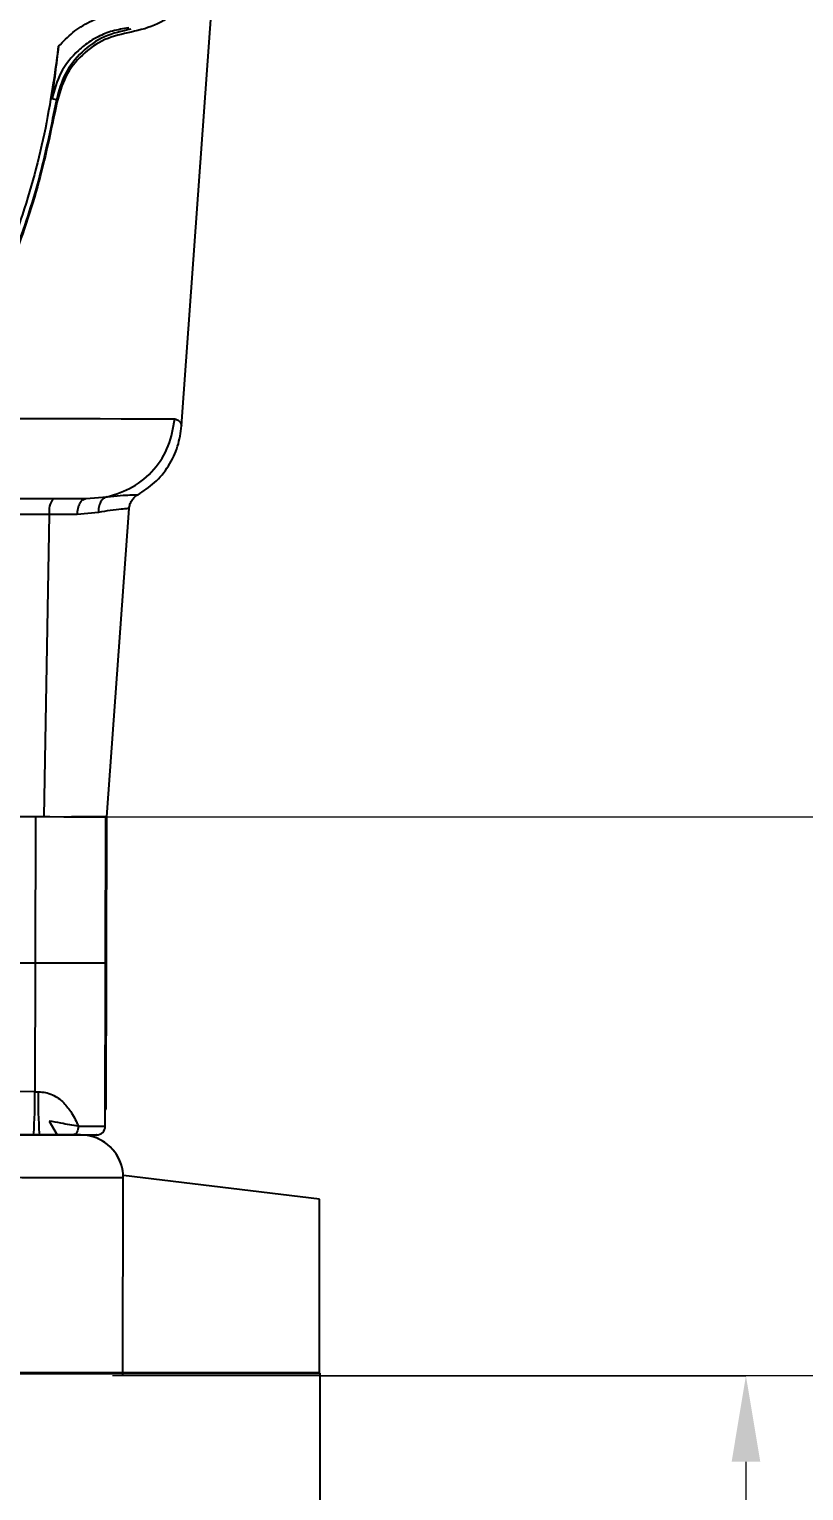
# Model space of a CAD drawing. Header units: millimetres. Extents: x 2223 to 4172, y 741 to 2119.
# Drawn here: x 2929.3 to 3019.4, y 1674.3 to 1844.3 of the extents above; entities that cross this region are included whole.
import ezdxf

# ---------------------------------------------------------------- set-up
doc = ezdxf.new("R2010")
doc.units = ezdxf.units.MM
doc.layers.add('AM_5', color=3, linetype='Continuous', lineweight=25)
doc.layers.add('粗实线', color=7, linetype='Continuous', lineweight=40)
doc.styles.add('SLDTEXTSTYLE1', font='txt.shx', dxfattribs={"width": 0.7, "bigfont": 'gbcbig.shx'})
doc.dimstyles.new('SLDDIMSTYLE12$0', dxfattribs={"dimtxt": 12, "dimasz": 10, "dimexe": 0, "dimexo": 0.0625, "dimgap": 0.875, "dimtad": 1, "dimdec": 1, "dimlfac": 1.8, "dimrnd": 1e-09, "dimzin": 12, "dimdsep": 46, "dimtxsty": 'SLDTEXTSTYLE1', "dimcen": 0.09, "dimdle": 8.16, "dimclrd": 3, "dimclre": 3, "dimadec": 0, "dimazin": 3, "dimtfac": 1, "dimtdec": 1, "dimtofl": 0, "dimtmove": 0, "dimatfit": 3, "dimfxl": 0, "dimfrac": 2, "dimtolj": 1, "dimlwd": 5, "dimlwe": 5, "dimarcsym": 0})

# ---------------------------------------------------------------- blocks, each defined once
blk = doc.blocks.new('*D44')
at = {"layer": 'AM_5', "color": 3, "lineweight": 5, "transparency": 16777216}
blk.add_line((2891.34, 2051.44), (3075.23, 2051.44), dxfattribs=at)
at = {"layer": 'AM_5', "color": 3, "linetype": 'Continuous', "lineweight": 5, "transparency": 16777216}
for p, q in [((3075.23, 2041.44), (3075.23, 1762.7)), ((2938.41, 1752.7), (3075.23, 1752.7))]:
    blk.add_line(p, q, dxfattribs=at)
at = {"layer": 'AM_5', "color": 3, "transparency": 16777216}
for points in [[(3073.57, 2041.44), (3076.9, 2041.44), (3075.23, 2051.44)], [(3073.57, 1762.7), (3076.9, 1762.7), (3075.23, 1752.7)]]:
    blk.add_solid(points, dxfattribs=at)
at = {"layer": 'Defpoints', "color": 0, "transparency": 16777216}
for p in [(2891.28, 2051.44), (2938.35, 1752.7), (3075.23, 1752.7)]:
    blk.add_point(p, dxfattribs=at)
at = {"layer": 'AM_5', "color": 0, "transparency": 16777216, "insert": (3068.36, 1902.07), "char_height": 12, "attachment_point": 5, "rotation": 90, "style": 'SLDTEXTSTYLE1'}
blk.add_mtext('\\A1;350', dxfattribs=at)
blk = doc.blocks.new('*D45')
at = {"layer": 'AM_5', "color": 3, "lineweight": 5, "transparency": 16777216}
blk.add_line((2938.23, 1752.7), (3074.58, 1752.7), dxfattribs=at)
at = {"layer": 'AM_5', "color": 3, "linetype": 'Continuous', "lineweight": 5, "transparency": 16777216}
for p, q in [((3074.58, 1742.7), (3074.58, 1697.7)), ((2939.01, 1687.7), (3074.58, 1687.7))]:
    blk.add_line(p, q, dxfattribs=at)
at = {"layer": 'AM_5', "color": 3, "transparency": 16777216}
for points in [[(3072.92, 1742.7), (3076.25, 1742.7), (3074.58, 1752.7)], [(3072.92, 1697.7), (3076.25, 1697.7), (3074.58, 1687.7)]]:
    blk.add_solid(points, dxfattribs=at)
at = {"layer": 'Defpoints', "color": 0, "transparency": 16777216}
for p in [(2938.17, 1752.7), (2938.95, 1687.7), (3074.58, 1687.7)]:
    blk.add_point(p, dxfattribs=at)
at = {"layer": 'AM_5', "color": 0, "transparency": 16777216, "insert": (3067.71, 1720.2), "char_height": 12, "attachment_point": 5, "rotation": 90, "style": 'SLDTEXTSTYLE1'}
blk.add_mtext('\\A1;60', dxfattribs=at)
blk = doc.blocks.new('*D40')
at = {"layer": 'AM_5', "color": 3, "lineweight": 5, "transparency": 16777216}
blk.add_line((2963.15, 1687.69), (3012.66, 1687.69), dxfattribs=at)
at = {"layer": 'AM_5', "color": 3, "linetype": 'Continuous', "lineweight": 5, "transparency": 16777216}
for p, q in [((3012.66, 1677.69), (3012.66, 1415.24)), ((2963.21, 1405.24), (3012.66, 1405.24))]:
    blk.add_line(p, q, dxfattribs=at)
at = {"layer": 'AM_5', "color": 3, "transparency": 16777216}
for points in [[(3011, 1677.69), (3014.33, 1677.69), (3012.66, 1687.69)], [(3011, 1415.24), (3014.33, 1415.24), (3012.66, 1405.24)]]:
    blk.add_solid(points, dxfattribs=at)
at = {"layer": 'Defpoints', "color": 0, "transparency": 16777216}
for p in [(2963.08, 1687.69), (2963.15, 1405.24), (3012.66, 1405.24)]:
    blk.add_point(p, dxfattribs=at)
at = {"layer": 'AM_5', "color": 0, "transparency": 16777216, "insert": (3005.79, 1546.46), "char_height": 12, "attachment_point": 5, "rotation": 90, "style": 'SLDTEXTSTYLE1'}
blk.add_mtext('\\A1;365', dxfattribs=at)

msp = doc.modelspace()

# ---------------------------------------------------------------- linework, layer by layer
at = {"color": 7, "linetype": 'Continuous', "lineweight": 25}
for p, q in [((2947.037, 1798.162), (2950.966, 1852.677)), ((2932.481, 1836.101), (2931.964, 1836.22)), ((2935.895, 1789.709), (2938.363, 1789.913)), ((2938.347, 1752.703), (2940.931, 1788.561)), ((2931.647, 1787.857), (2931.012, 1752.719)), ((2937.356, 1788.096), (2934.894, 1787.85)), ((2919.277, 1752.744), (2930.027, 1752.721)), ((2930.027, 1752.721), (2929.99, 1735.721)), ((2934.414, 1752.712), (2934.414, 1752.712)), ((2935.458, 1752.709), (2935.458, 1752.709)), ((2938.189, 1735.704), (2938.225, 1752.703)), ((2938.31, 1735.703), (2938.347, 1752.703)), ((2919.241, 1735.744), (2929.99, 1735.721)), ((2929.99, 1735.721), (2929.958, 1720.721)), ((2938.148, 1716.704), (2938.189, 1735.704)), ((2938.189, 1735.704), (2938.31, 1735.703)), ((2938.274, 1718.703), (2938.31, 1735.703)), ((2929.958, 1720.721), (2919.209, 1720.744)), ((2929.958, 1720.721), (2930.367, 1720.72)), ((2938.152, 1718.582), (2938.274, 1718.703)), ((2938.153, 1718.704), (2938.274, 1718.703)), ((2931.646, 1717.3), (2932.565, 1715.716)), ((2929.824, 1715.721), (2919.074, 1715.744)), ((2930.488, 1715.72), (2929.824, 1715.721)), ((2930.484, 1715.72), (2931.087, 1715.719)), ((2930.53, 1715.72), (2931.091, 1715.719)), ((2934.721, 1715.711), (2934.44, 1715.712)), ((2936.646, 1715.512), (2936.646, 1715.707)), ((2940.205, 1687.699), (2940.254, 1710.699)), ((2940.254, 1710.699), (2940.254, 1710.699)), ((2963.149, 1669.805), (2963.149, 1687.982))]:
    msp.add_line(p, q, dxfattribs=at)
at = {"linetype": 'ByBlock'}
for p, q in [((2963.085, 1708.239), (2940.279, 1710.975)), ((2963.085, 1687.982), (2963.085, 1708.239))]:
    msp.add_line(p, q, dxfattribs=at)
at = {"color": 7, "linetype": 'Continuous', "lineweight": 25, "flags": 128}
for points in [[(2918.028, 1799.049), (2920.712, 1799.043), (2924.646, 1799.035), (2928.318, 1799.027), (2931.708, 1799.02), (2934.797, 1799.013), (2937.57, 1799.007), (2940.012, 1799.002), (2942.109, 1798.998), (2943.849, 1798.994), (2945.224, 1798.991), (2946.226, 1798.989)], [(2931.647, 1787.857), (2930.725, 1787.859), (2929.847, 1787.861), (2929.026, 1787.863), (2928.275, 1787.864), (2927.608, 1787.866), (2927.034, 1787.867), (2926.563, 1787.868), (2926.204, 1787.869)], [(2934.894, 1787.85), (2934.511, 1787.851), (2934.12, 1787.852), (2933.722, 1787.853), (2933.318, 1787.854), (2932.907, 1787.855), (2932.492, 1787.855), (2932.071, 1787.856), (2931.647, 1787.857)], [(2930.027, 1752.721), (2931.704, 1752.717), (2933.317, 1752.714), (2934.792, 1752.711), (2936.065, 1752.708), (2937.08, 1752.706), (2937.791, 1752.704), (2938.168, 1752.704), (2938.192, 1752.704), (2937.865, 1752.704), (2937.199, 1752.706), (2936.224, 1752.708)], [(2936.224, 1752.708), (2935.644, 1752.709), (2935.155, 1752.71), (2934.764, 1752.711), (2934.476, 1752.712), (2934.295, 1752.712), (2934.224, 1752.712), (2934.264, 1752.712), (2934.414, 1752.712)], [(2934.414, 1752.712), (2934.58, 1752.711), (2934.736, 1752.711), (2934.882, 1752.711), (2935.017, 1752.71), (2935.143, 1752.71), (2935.258, 1752.71), (2935.363, 1752.71), (2935.458, 1752.709)], [(2935.458, 1752.709), (2936.741, 1752.707), (2937.673, 1752.705), (2938.214, 1752.704), (2938.347, 1752.703)], [(2929.99, 1735.721), (2931.668, 1735.717), (2933.28, 1735.714), (2934.756, 1735.711), (2936.029, 1735.708), (2937.043, 1735.706), (2937.755, 1735.704), (2938.131, 1735.704), (2938.189, 1735.704)], [(2929.99, 1735.721), (2931.668, 1735.717), (2933.28, 1735.714), (2934.756, 1735.711), (2936.029, 1735.708), (2937.043, 1735.706), (2937.755, 1735.704), (2938.131, 1735.704), (2938.189, 1735.704)], [(2932.576, 1715.715), (2933.874, 1715.713), (2934.178, 1715.712)], [(2935.028, 1716.71), (2935.016, 1716.515), (2934.981, 1716.328), (2934.924, 1716.155), (2934.848, 1716.003), (2934.755, 1715.879), (2934.649, 1715.787), (2934.535, 1715.73), (2934.416, 1715.712)], [(2934.896, 1715.71), (2935.002, 1715.71), (2935.867, 1715.708), (2936.425, 1715.707), (2936.643, 1715.707), (2936.646, 1715.707)], [(2935.028, 1716.71), (2936.215, 1716.708), (2937.148, 1716.706), (2937.789, 1716.704), (2938.112, 1716.704), (2938.148, 1716.704)], [(2940.254, 1710.699), (2940.184, 1710.699), (2939.771, 1710.7), (2938.999, 1710.702), (2937.889, 1710.704), (2936.466, 1710.707), (2934.766, 1710.711), (2932.831, 1710.715), (2930.708, 1710.719), (2928.452, 1710.724), (2926.116, 1710.729), (2923.759, 1710.734), (2921.438, 1710.739), (2919.213, 1710.744), (2917.136, 1710.748), (2915.26, 1710.752)]]:
    msp.add_lwpolyline(points, dxfattribs=at)
at = {"color": 7, "linetype": 'Continuous', "lineweight": 25}
for centre, radius, start, end in [((2933.989, 1788.266), 2.377, 142.39242, 189.89938), ((2879.485, 1719.58), 50.487, 355.6169, 1.29537), ((2977.944, 1719.369), 47.595, 178.37363, 184.39756), ((2935.254, 1710.71), 5, 359.87751, 89.87751), ((2935.254, 1710.71), 5, 359.87751, 73.80953), ((2937.148, 1716.706), 1, 269.87751, 359.87751)]:
    msp.add_arc(centre, radius, start, end, dxfattribs=at)
for points, knots in [([(2949.059, 1852.894), (2949.06, 1852.891), (2949.253, 1851.826), (2948.568, 1849.617), (2946.966, 1846.819), (2944.34, 1844.708), (2942.219, 1844.217), (2941.158, 1843.971)], [0, 0, 0, 0, 0.0007305, 0.2505479, 0.5003652, 0.7501826, 1, 1, 1, 1]), ([(2932.735, 1842.339), (2933.269, 1842.892), (2934.333, 1843.993), (2936.29, 1845.213), (2938.419, 1846.099), (2939.934, 1846.328), (2940.694, 1846.443)], [0, 0, 0, 0, 0.250755, 0.4999887, 0.7492331, 1, 1, 1, 1]), ([(2940.882, 1844.452), (2940.241, 1844.355), (2939.018, 1844.171), (2937.538, 1843.569), (2936.449, 1842.954), (2935.683, 1842.412), (2934.395, 1841.317), (2932.816, 1839.358), (2932.244, 1837.251), (2931.964, 1836.22)], [0, 0, 0, 0, 0.1490589, 0.284486, 0.365253, 0.4374072, 0.5004523, 0.7554674, 1, 1, 1, 1]), ([(2941.132, 1844.303), (2940.086, 1844.077), (2937.998, 1843.624), (2935.349, 1841.746), (2933.328, 1839.201), (2932.763, 1837.135), (2932.481, 1836.101)], [0, 0, 0, 0, 0.2500652, 0.4994456, 0.7493864, 1, 1, 1, 1]), ([(2931.964, 1836.22), (2932.101, 1837.191), (2932.374, 1839.125), (2932.615, 1841.271), (2932.735, 1842.339)], [0, 0, 0, 0, 0.5024427, 1, 1, 1, 1]), ([(2946.226, 1798.989), (2946.423, 1798.928), (2946.821, 1798.804), (2947.029, 1798.187), (2947.014, 1798.232), (2947.009, 1798.247)], [0, 0, 0, 0, 0.395472, 0.8035087, 1, 1, 1, 1]), ([(2941.898, 1790.131), (2942.591, 1790.581), (2943.994, 1791.492), (2945.58, 1793.468), (2946.689, 1795.729), (2946.922, 1797.364), (2947.037, 1798.166)], [0, 0, 0, 0, 0.2484535, 0.5031786, 0.7562396, 1, 1, 1, 1]), ([(2938.363, 1789.913), (2938.901, 1789.976), (2939.952, 1790.1), (2941.101, 1790.136), (2941.756, 1790.156), (2942.026, 1790.161), (2941.948, 1790.159), (2941.948, 1790.159)], [0, 0, 0, 0, 0.2613439, 0.5116232, 0.7559295, 0.9994915, 1, 1, 1, 1]), ([(2940.931, 1788.558), (2940.954, 1788.719), (2941.001, 1789.046), (2941.222, 1789.497), (2941.536, 1789.889), (2941.813, 1790.07), (2941.949, 1790.159)], [0, 0, 0, 0, 0.2461448, 0.5, 0.7538552, 1, 1, 1, 1]), ([(2911.069, 1789.761), (2911.337, 1789.761), (2912.2, 1789.759), (2913.608, 1789.756), (2915.294, 1789.752), (2916.927, 1789.749), (2918.51, 1789.746), (2920.943, 1789.74), (2923.948, 1789.734), (2927.174, 1789.727), (2929.755, 1789.722), (2931.96, 1789.717), (2933.722, 1789.713), (2935.05, 1789.71), (2935.633, 1789.709), (2935.895, 1789.709)], [0, 0, 0, 0, 0.0210906, 0.0677138, 0.114337, 0.1609602, 0.2075834, 0.2542066, 0.3834577, 0.5024197, 0.6110909, 0.7094695, 0.8246117, 0.9214568, 1, 1, 1, 1]), ([(2938.363, 1789.913), (2938.221, 1789.858), (2937.929, 1789.745), (2937.592, 1789.316), (2937.376, 1788.747), (2937.363, 1788.309), (2937.356, 1788.096)], [0, 0, 0, 0, 0.2428888, 0.5, 0.7571112, 1, 1, 1, 1]), ([(2940.931, 1788.558), (2940.931, 1788.558), (2940.973, 1788.562), (2940.869, 1788.553), (2940.706, 1788.539), (2940.407, 1788.511), (2939.841, 1788.454), (2938.896, 1788.361), (2937.827, 1788.177), (2937.356, 1788.096)], [0, 0, 0, 0, 0.0002751, 0.1318815, 0.2590422, 0.3817617, 0.5000467, 0.7799577, 1, 1, 1, 1]), ([(2930.367, 1720.72), (2930.648, 1720.702), (2931.214, 1720.667), (2932.001, 1720.389), (2932.714, 1719.975), (2933.506, 1719.295), (2934.339, 1718.218), (2934.787, 1717.236), (2935.028, 1716.71)], [0, 0, 0, 0, 0.12447381, 0.25096604, 0.37147488, 0.50010394, 0.73217742, 1, 1, 1, 1]), ([(2935.028, 1716.71), (2934.688, 1716.761), (2933.987, 1716.867), (2932.956, 1717.074), (2932.102, 1717.221), (2931.646, 1717.3)], [0, 0, 0, 0, 0.3043315, 0.6280366, 1, 1, 1, 1]), ([(2918.602, 1715.745), (2919.058, 1715.744), (2919.994, 1715.742), (2921.66, 1715.739), (2923.501, 1715.735), (2925.448, 1715.731), (2927.386, 1715.726), (2929.21, 1715.722), (2930.834, 1715.719), (2932.23, 1715.716), (2933.408, 1715.714), (2934.354, 1715.712), (2935.01, 1715.71), (2935.312, 1715.709), (2935.235, 1715.71), (2934.788, 1715.711), (2934.047, 1715.712), (2933.33, 1715.714), (2932.981, 1715.715)], [0, 0, 0, 0, 0.05866097, 0.12049309, 0.184636, 0.25, 0.315364, 0.37950691, 0.44133903, 0.5, 0.55866097, 0.62049309, 0.684636, 0.75, 0.815364, 0.87950691, 0.94133903, 1, 1, 1, 1]), ([(2934.416, 1715.712), (2934.208, 1715.712), (2933.797, 1715.713), (2933.184, 1715.714), (2932.778, 1715.715), (2932.559, 1715.715)], [0, 0, 0, 0, 0.3217307, 0.6356386, 1, 1, 1, 1]), ([(2934.416, 1715.712), (2934.773, 1715.711), (2935.496, 1715.709), (2936.316, 1715.707), (2936.871, 1715.706), (2937.141, 1715.706), (2937.118, 1715.706), (2937.11, 1715.706)], [0, 0, 0, 0, 0.2214261, 0.4475745, 0.6737229, 0.895149, 1, 1, 1, 1])]:
    msp.add_open_spline(points, degree=3, knots=knots, dxfattribs=at)
for points in [[(2941.158, 1843.971), (2940.117, 1843.745), (2938.034, 1843.292), (2935.396, 1841.414), (2933.379, 1838.88), (2932.815, 1836.825), (2932.532, 1835.797)], [(2932.735, 1842.339), (2932.211, 1838.688), (2931.163, 1831.384), (2928.043, 1820.741), (2923.835, 1810.498), (2918.48, 1800.797), (2912.075, 1791.758), (2904.694, 1783.496), (2896.432, 1776.115), (2887.393, 1769.71), (2877.692, 1764.355), (2867.449, 1760.147), (2856.806, 1757.027), (2849.502, 1755.979), (2845.851, 1755.455)], [(2932.481, 1836.101), (2931.893, 1833.187), (2930.718, 1827.359), (2927.965, 1818.865), (2924.517, 1810.636), (2920.317, 1802.765), (2915.472, 1795.264), (2911.698, 1790.671), (2909.81, 1788.375)], [(2932.532, 1835.797), (2931.846, 1832.502), (2930.473, 1825.914), (2927.152, 1816.362), (2922.949, 1807.178), (2917.813, 1798.475), (2911.824, 1790.339), (2905.036, 1782.854), (2897.522, 1776.099), (2889.36, 1770.144), (2880.635, 1765.046), (2871.434, 1760.881), (2861.868, 1757.601), (2855.273, 1756.257), (2851.976, 1755.584)], [(2938.363, 1789.913), (2939.389, 1790.23), (2941.44, 1790.864), (2943.917, 1793.011), (2945.696, 1795.776), (2946.049, 1797.918), (2946.226, 1798.989)], [(2934.894, 1787.85), (2934.917, 1788.098), (2934.963, 1788.594), (2935.198, 1789.204), (2935.519, 1789.627), (2935.77, 1789.681), (2935.895, 1789.709)], [(2923.795, 1752.734), (2924.122, 1752.734), (2924.776, 1752.732), (2926.477, 1752.729), (2928.566, 1752.724), (2930.196, 1752.721), (2931.012, 1752.719)], [(2932.981, 1715.715), (2932.441, 1715.716), (2931.359, 1715.718), (2930.778, 1715.719), (2930.488, 1715.72)]]:
    msp.add_open_spline(points, degree=3, dxfattribs=at)
at = {"layer": '粗实线', "linetype": 'ByBlock'}
msp.add_line((2788.454, 1687.982), (2963.085, 1687.982), dxfattribs=at)

# ---------------------------------------------------------------- dimensions: what is measured, and where the dimension line sits
at = {"layer": 'AM_5'}
for base, p1, p2, text, picture, middle in [((3075.235, 1752.703), (2891.279, 2051.444), (2938.347, 1752.703), '350', '*D44', (3068.36, 1902.074)), ((3074.582, 1687.702), (2938.168, 1752.704), (2938.95, 1687.702), '60', '*D45', (3067.707, 1720.203)), ((3012.663, 1405.238), (2963.085, 1687.692), (2963.149, 1405.238), '365', '*D40', (3005.788, 1546.465))]:
    dim = msp.add_linear_dim(base=base, p1=p1, p2=p2, angle=90, text=text, dimstyle='SLDDIMSTYLE12$0', override={"dimlfac": 1, "dimpost": ''}, dxfattribs=at)
    dim.commit()
    dim.dimension.update_dxf_attribs({"geometry": picture, "text_midpoint": middle})

doc.saveas('drawing.dxf')
